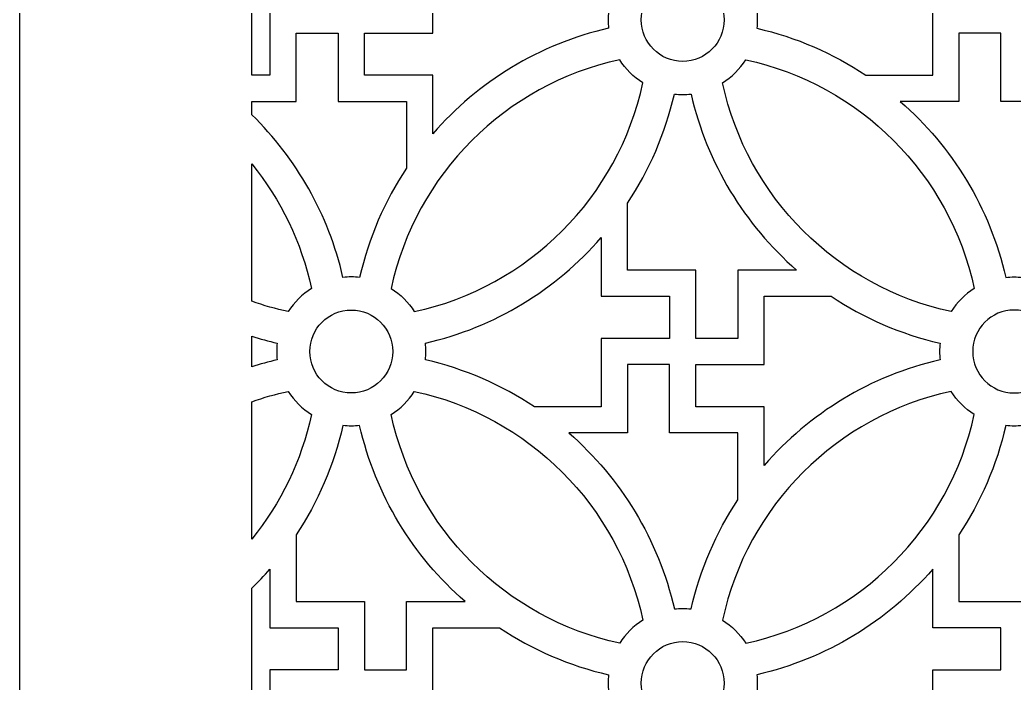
# Model space of a CAD drawing. Header units: centimetres. Extents: x -9.1 to 7, y -12.9 to 14.2.
# Drawn here: x -9.125 to -5.43, y 5.551 to 8.014 of the extents above; entities that cross this region are included whole.
import ezdxf

# ---------------------------------------------------------------- set-up
doc = ezdxf.new("R2010")
doc.units = ezdxf.units.CM
doc.header["$MEASUREMENT"] = 0
doc.layers.add('layer 1', color=7, linetype='Continuous')

msp = doc.modelspace()

# ---------------------------------------------------------------- linework, layer by layer
at = {"layer": 'layer 1', "color": 177}
msp.add_open_spline([(-1.73551, 14.17218), (-4.19861, 14.17218), (-6.66171, 14.17218), (-9.1248, 14.17218), (-9.1248, 14.17218), (-9.1248, 5.93996), (-9.1248, -2.29226), (-9.1248, -10.52447), (-9.1248, -10.52447), (-9.12479, -10.52447), (-9.12476, -10.52447), (-9.12475, -10.52447), (-9.12475, -10.52447), (-9.12475, -11.32362), (-9.12475, -12.12276), (-9.12475, -12.9219), (-9.12475, -12.9219), (-8.83738, -12.9219), (-8.55002, -12.9219), (-8.26266, -12.9219), (-8.26266, -12.9219), (-8.26266, -12.79874), (-8.26266, -12.67559), (-8.26266, -12.55244), (-8.26266, -12.55244), (-7.95869, -12.55244), (-7.65473, -12.55244), (-7.35076, -12.55244), (-7.35076, -12.55244), (-7.35076, -12.31178), (-7.35076, -12.07112), (-7.35076, -11.83046), (-7.35076, -11.83046), (-7.22779, -11.82801), (-7.10482, -11.82557), (-6.98184, -11.8231), (-6.98184, -11.8231), (-6.96001, -11.88537), (-6.93139, -11.93938), (-6.88388, -11.98704), (-6.88388, -11.98704), (-6.83735, -12.03371), (-6.78926, -12.06255), (-6.7328, -12.07569), (-6.7328, -12.07569), (-6.65806, -12.09307), (-6.57913, -12.0855), (-6.51912, -12.03316), (-6.51912, -12.03316), (-6.46106, -11.9825), (-6.42756, -11.90135), (-6.41553, -11.82395), (-6.41553, -11.82395), (-6.38118, -11.82742), (-6.35195, -11.82662), (-6.32439, -11.82267), (-6.32439, -11.82267), (-6.18686, -11.80299), (-6.12191, -11.71597), (-6.1103, -11.58474), (-6.1103, -11.58474), (-6.10745, -11.5526), (-6.10971, -11.52084), (-6.11993, -11.4929), (-6.11993, -11.4929), (-6.11777, -11.49344), (-6.11561, -11.49398), (-6.11345, -11.49452), (-6.11345, -11.49452), (-6.06492, -11.5113), (-6.01638, -11.52808), (-5.96786, -11.54486), (-5.96786, -11.54486), (-5.93874, -11.84222), (-5.70911, -12.07376), (-5.43013, -12.07376), (-5.43013, -12.07376), (-5.15115, -12.07376), (-4.92151, -11.84222), (-4.8924, -11.54486), (-4.8924, -11.54486), (-4.84387, -11.52808), (-4.79534, -11.5113), (-4.74681, -11.49452), (-4.74681, -11.49452), (-4.74465, -11.49398), (-4.74249, -11.49344), (-4.74032, -11.4929), (-4.74032, -11.4929), (-4.75054, -11.52084), (-4.75281, -11.5526), (-4.74995, -11.58474), (-4.74995, -11.58474), (-4.73835, -11.71597), (-4.67339, -11.80299), (-4.53587, -11.82267), (-4.53587, -11.82267), (-4.50831, -11.82662), (-4.47908, -11.82742), (-4.44473, -11.82395), (-4.44473, -11.82395), (-4.4327, -11.90135), (-4.3992, -11.9825), (-4.34113, -12.03316), (-4.34113, -12.03316), (-4.28112, -12.0855), (-4.20221, -12.09307), (-4.12746, -12.07569), (-4.12746, -12.07569), (-4.07098, -12.06255), (-4.02291, -12.03371), (-3.97639, -11.98704), (-3.97639, -11.98704), (-3.92886, -11.93938), (-3.90025, -11.88537), (-3.87841, -11.8231), (-3.87841, -11.8231), (-3.75544, -11.82557), (-3.63247, -11.82801), (-3.50949, -11.83046), (-3.50949, -11.83046), (-3.50949, -12.07112), (-3.50949, -12.31178), (-3.50949, -12.55244), (-3.50949, -12.55244), (-3.20553, -12.55244), (-2.90157, -12.55244), (-2.59759, -12.55244), (-2.59759, -12.55244), (-2.59759, -12.67559), (-2.59759, -12.79874), (-2.59759, -12.9219), (-2.59759, -12.9219), (-2.31023, -12.9219), (-2.02287, -12.9219), (-1.73551, -12.9219), (-1.73551, -12.9219), (-1.73551, -12.12276), (-1.73551, -11.32362), (-1.73551, -10.52447), (-1.73551, -10.52447), (-1.73551, -2.29226), (-1.73551, 5.93996), (-1.73551, 14.17218)], degree=3, knots=[0, 0, 0, 0, 0.027027, 0.027027, 0.027027, 0.027027, 0.0540541, 0.0540541, 0.0540541, 0.0540541, 0.0810811, 0.0810811, 0.0810811, 0.0810811, 0.1081081, 0.1081081, 0.1081081, 0.1081081, 0.1351351, 0.1351351, 0.1351351, 0.1351351, 0.1621622, 0.1621622, 0.1621622, 0.1621622, 0.1891892, 0.1891892, 0.1891892, 0.1891892, 0.2162162, 0.2162162, 0.2162162, 0.2162162, 0.2432432, 0.2432432, 0.2432432, 0.2432432, 0.2702703, 0.2702703, 0.2702703, 0.2702703, 0.2972973, 0.2972973, 0.2972973, 0.2972973, 0.3243243, 0.3243243, 0.3243243, 0.3243243, 0.3513514, 0.3513514, 0.3513514, 0.3513514, 0.3783784, 0.3783784, 0.3783784, 0.3783784, 0.4054054, 0.4054054, 0.4054054, 0.4054054, 0.4324324, 0.4324324, 0.4324324, 0.4324324, 0.4594595, 0.4594595, 0.4594595, 0.4594595, 0.4864865, 0.4864865, 0.4864865, 0.4864865, 0.5135135, 0.5135135, 0.5135135, 0.5135135, 0.5405405, 0.5405405, 0.5405405, 0.5405405, 0.5675676, 0.5675676, 0.5675676, 0.5675676, 0.5945946, 0.5945946, 0.5945946, 0.5945946, 0.6216216, 0.6216216, 0.6216216, 0.6216216, 0.6486486, 0.6486486, 0.6486486, 0.6486486, 0.6756757, 0.6756757, 0.6756757, 0.6756757, 0.7027027, 0.7027027, 0.7027027, 0.7027027, 0.7297297, 0.7297297, 0.7297297, 0.7297297, 0.7567568, 0.7567568, 0.7567568, 0.7567568, 0.7837838, 0.7837838, 0.7837838, 0.7837838, 0.8108108, 0.8108108, 0.8108108, 0.8108108, 0.8378378, 0.8378378, 0.8378378, 0.8378378, 0.8648649, 0.8648649, 0.8648649, 0.8648649, 0.8918919, 0.8918919, 0.8918919, 0.8918919, 0.9189189, 0.9189189, 0.9189189, 0.9189189, 0.9459459, 0.9459459, 0.9459459, 0.9459459, 1, 1, 1, 1], dxfattribs=at)
at = {"layer": 'layer 1', "color": 7}
for points, knots in [([(-8.26272, 8.36669), (-8.26272, 8.18093), (-8.26272, 7.99517), (-8.26272, 7.80941), (-8.26272, 7.80941), (-8.24045, 7.80941), (-8.21818, 7.80941), (-8.19592, 7.80941), (-8.19592, 7.80941), (-8.19592, 7.89401), (-8.19592, 7.97864), (-8.19592, 8.06324), (-8.19592, 8.06324), (-8.1113, 8.06324), (-8.02669, 8.06324), (-7.94207, 8.06324), (-7.94207, 8.06324), (-7.94207, 8.11531), (-7.94207, 8.16739), (-7.94207, 8.21946), (-7.94207, 8.21946), (-8.02669, 8.21946), (-8.1113, 8.21946), (-8.19592, 8.21946), (-8.19592, 8.21946), (-8.19592, 8.29215), (-8.19592, 8.36486), (-8.19592, 8.43755), (-8.19592, 8.43755), (-8.21725, 8.41306), (-8.23953, 8.38943), (-8.26272, 8.36669)], [0, 0, 0, 0, 0.1111111, 0.1111111, 0.1111111, 0.1111111, 0.2222222, 0.2222222, 0.2222222, 0.2222222, 0.3333333, 0.3333333, 0.3333333, 0.3333333, 0.4444444, 0.4444444, 0.4444444, 0.4444444, 0.5555556, 0.5555556, 0.5555556, 0.5555556, 0.6666667, 0.6666667, 0.6666667, 0.6666667, 0.7777778, 0.7777778, 0.7777778, 0.7777778, 1, 1, 1, 1]), ([(-5.73281, 8.43755), (-5.73281, 8.36486), (-5.73281, 8.29215), (-5.73281, 8.21946), (-5.73281, 8.21946), (-5.64821, 8.21946), (-5.56358, 8.21946), (-5.47898, 8.21946), (-5.47898, 8.21946), (-5.47898, 8.16739), (-5.47898, 8.11531), (-5.47898, 8.06324), (-5.47898, 8.06324), (-5.56358, 8.06324), (-5.64821, 8.06324), (-5.73281, 8.06324), (-5.73281, 8.06324), (-5.73281, 7.97864), (-5.73281, 7.89401), (-5.73281, 7.80941), (-5.73281, 7.80941), (-5.81566, 7.80941), (-5.89852, 7.80941), (-5.98138, 7.80941), (-5.98138, 7.80941), (-6.10294, 7.89014), (-6.23965, 7.94991), (-6.38635, 7.98343), (-6.38635, 7.98343), (-6.38521, 7.99361), (-6.38461, 8.00396), (-6.38461, 8.01444), (-6.38461, 8.01444), (-6.38461, 8.02491), (-6.38521, 8.03525), (-6.38635, 8.04543), (-6.38635, 8.04543), (-6.1282, 8.10443), (-5.90093, 8.24454), (-5.73281, 8.43755)], [0, 0, 0, 0, 0.0909091, 0.0909091, 0.0909091, 0.0909091, 0.1818182, 0.1818182, 0.1818182, 0.1818182, 0.2727273, 0.2727273, 0.2727273, 0.2727273, 0.3636364, 0.3636364, 0.3636364, 0.3636364, 0.4545455, 0.4545455, 0.4545455, 0.4545455, 0.5454545, 0.5454545, 0.5454545, 0.5454545, 0.6363636, 0.6363636, 0.6363636, 0.6363636, 0.7272727, 0.7272727, 0.7272727, 0.7272727, 0.8181818, 0.8181818, 0.8181818, 0.8181818, 1, 1, 1, 1]), ([(-6.9388, 8.01444), (-6.9388, 8.02491), (-6.9382, 8.03525), (-6.93706, 8.04543), (-6.93706, 8.04543), (-7.08377, 8.07896), (-7.22046, 8.13871), (-7.34203, 8.21946), (-7.34203, 8.21946), (-7.42488, 8.21946), (-7.50774, 8.21946), (-7.5906, 8.21946), (-7.5906, 8.21946), (-7.5906, 8.13484), (-7.5906, 8.05023), (-7.5906, 7.96561), (-7.5906, 7.96561), (-7.67522, 7.96561), (-7.75983, 7.96561), (-7.84445, 7.96561), (-7.84445, 7.96561), (-7.84445, 7.91355), (-7.84445, 7.86148), (-7.84445, 7.80941), (-7.84445, 7.80941), (-7.79238, 7.80941), (-7.7403, 7.80941), (-7.68823, 7.80941), (-7.68823, 7.80941), (-7.68823, 7.80941), (-7.68823, 7.80941), (-7.68823, 7.80941), (-7.68823, 7.80941), (-7.65568, 7.80941), (-7.62314, 7.80941), (-7.59059, 7.80941), (-7.59059, 7.80941), (-7.59059, 7.7367), (-7.59059, 7.66401), (-7.59059, 7.5913), (-7.59059, 7.5913), (-7.42249, 7.78431), (-7.19522, 7.92444), (-6.93706, 7.98343), (-6.93706, 7.98343), (-6.9382, 7.99361), (-6.9388, 8.00396), (-6.9388, 8.01444)], [0, 0, 0, 0, 0.0769231, 0.0769231, 0.0769231, 0.0769231, 0.1538462, 0.1538462, 0.1538462, 0.1538462, 0.2307692, 0.2307692, 0.2307692, 0.2307692, 0.3076923, 0.3076923, 0.3076923, 0.3076923, 0.3846154, 0.3846154, 0.3846154, 0.3846154, 0.4615385, 0.4615385, 0.4615385, 0.4615385, 0.5384615, 0.5384615, 0.5384615, 0.5384615, 0.6153846, 0.6153846, 0.6153846, 0.6153846, 0.6923077, 0.6923077, 0.6923077, 0.6923077, 0.7692308, 0.7692308, 0.7692308, 0.7692308, 0.8461538, 0.8461538, 0.8461538, 0.8461538, 1, 1, 1, 1]), ([(-6.66171, 8.16838), (-6.74671, 8.16838), (-6.81565, 8.09944), (-6.81565, 8.01444), (-6.81565, 8.01444), (-6.81565, 7.92942), (-6.74671, 7.86049), (-6.66171, 7.86049), (-6.66171, 7.86049), (-6.5767, 7.86049), (-6.50775, 7.92942), (-6.50775, 8.01444), (-6.50775, 8.01444), (-6.50775, 8.09944), (-6.5767, 8.16838), (-6.66171, 8.16838)], [0, 0, 0, 0, 0.2, 0.2, 0.2, 0.2, 0.4, 0.4, 0.4, 0.4, 0.6, 0.6, 0.6, 0.6, 1, 1, 1, 1]), ([(-8.26272, 7.71177), (-8.26272, 7.69524), (-8.26272, 7.67871), (-8.26272, 7.66218), (-8.26272, 7.66218), (-8.09744, 7.50011), (-7.97765, 7.29181), (-7.92427, 7.05824), (-7.92427, 7.05824), (-7.9141, 7.05938), (-7.90374, 7.05999), (-7.89326, 7.05999), (-7.89326, 7.05999), (-7.88277, 7.05999), (-7.87242, 7.05938), (-7.86224, 7.05824), (-7.86224, 7.05824), (-7.82872, 7.20493), (-7.76896, 7.34163), (-7.68823, 7.46319), (-7.68823, 7.46319), (-7.68823, 7.54606), (-7.68823, 7.62892), (-7.68823, 7.71177), (-7.68823, 7.71177), (-7.77284, 7.71177), (-7.85746, 7.71177), (-7.94207, 7.71177), (-7.94207, 7.71177), (-7.94207, 7.79638), (-7.94207, 7.881), (-7.94207, 7.96561), (-7.94207, 7.96561), (-7.99414, 7.96561), (-8.04621, 7.96561), (-8.09828, 7.96561), (-8.09828, 7.96561), (-8.09828, 7.881), (-8.09828, 7.79638), (-8.09828, 7.71177), (-8.09828, 7.71177), (-8.15309, 7.71177), (-8.20791, 7.71177), (-8.26272, 7.71177)], [0, 0, 0, 0, 0.0833333, 0.0833333, 0.0833333, 0.0833333, 0.1666667, 0.1666667, 0.1666667, 0.1666667, 0.25, 0.25, 0.25, 0.25, 0.3333333, 0.3333333, 0.3333333, 0.3333333, 0.4166667, 0.4166667, 0.4166667, 0.4166667, 0.5, 0.5, 0.5, 0.5, 0.5833333, 0.5833333, 0.5833333, 0.5833333, 0.6666667, 0.6666667, 0.6666667, 0.6666667, 0.75, 0.75, 0.75, 0.75, 0.8333333, 0.8333333, 0.8333333, 0.8333333, 1, 1, 1, 1]), ([(-5.85328, 7.71177), (-5.78058, 7.71177), (-5.70788, 7.71177), (-5.63518, 7.71177), (-5.63518, 7.71177), (-5.63518, 7.79638), (-5.63518, 7.881), (-5.63518, 7.96561), (-5.63518, 7.96561), (-5.5831, 7.96561), (-5.53105, 7.96561), (-5.47898, 7.96561), (-5.47898, 7.96561), (-5.47898, 7.881), (-5.47898, 7.79638), (-5.47898, 7.71177), (-5.47898, 7.71177), (-5.39435, 7.71177), (-5.30975, 7.71177), (-5.22512, 7.71177), (-5.22512, 7.71177), (-5.22512, 7.62892), (-5.22512, 7.54606), (-5.22512, 7.46319), (-5.22512, 7.46319), (-5.30585, 7.34163), (-5.36561, 7.20493), (-5.39913, 7.05824), (-5.39913, 7.05824), (-5.40933, 7.05938), (-5.41967, 7.05999), (-5.43015, 7.05999), (-5.43015, 7.05999), (-5.44065, 7.05999), (-5.45099, 7.05938), (-5.46117, 7.05824), (-5.46117, 7.05824), (-5.52017, 7.3164), (-5.66028, 7.54367), (-5.85328, 7.71177)], [0, 0, 0, 0, 0.0909091, 0.0909091, 0.0909091, 0.0909091, 0.1818182, 0.1818182, 0.1818182, 0.1818182, 0.2727273, 0.2727273, 0.2727273, 0.2727273, 0.3636364, 0.3636364, 0.3636364, 0.3636364, 0.4545455, 0.4545455, 0.4545455, 0.4545455, 0.5454545, 0.5454545, 0.5454545, 0.5454545, 0.6363636, 0.6363636, 0.6363636, 0.6363636, 0.7272727, 0.7272727, 0.7272727, 0.7272727, 0.8181818, 0.8181818, 0.8181818, 0.8181818, 1, 1, 1, 1]), ([(-6.89592, 7.86634), (-6.87394, 7.83165), (-6.84447, 7.80218), (-6.80979, 7.78021), (-6.80979, 7.78021), (-6.90106, 7.35617), (-7.23499, 7.02225), (-7.65904, 6.93098), (-7.65904, 6.93098), (-7.68102, 6.96565), (-7.71047, 6.99511), (-7.74514, 7.01708), (-7.74514, 7.01708), (-7.65388, 7.44115), (-7.31997, 7.77506), (-6.89592, 7.86634)], [0, 0, 0, 0, 0.2, 0.2, 0.2, 0.2, 0.4, 0.4, 0.4, 0.4, 0.6, 0.6, 0.6, 0.6, 1, 1, 1, 1]), ([(-6.4275, 7.86634), (-6.44947, 7.83165), (-6.47894, 7.80218), (-6.51363, 7.78021), (-6.51363, 7.78021), (-6.42235, 7.35617), (-6.08843, 7.02225), (-5.66437, 6.93098), (-5.66437, 6.93098), (-5.6424, 6.96565), (-5.61294, 6.99511), (-5.57827, 7.01708), (-5.57827, 7.01708), (-5.66953, 7.44115), (-6.00345, 7.77506), (-6.4275, 7.86634)], [0, 0, 0, 0, 0.2, 0.2, 0.2, 0.2, 0.4, 0.4, 0.4, 0.4, 0.6, 0.6, 0.6, 0.6, 1, 1, 1, 1]), ([(-6.86674, 7.33409), (-6.86674, 7.25123), (-6.86674, 7.16839), (-6.86674, 7.08553), (-6.86674, 7.08553), (-6.78212, 7.08553), (-6.69751, 7.08553), (-6.61289, 7.08553), (-6.61289, 7.08553), (-6.61289, 7.00093), (-6.61289, 6.91631), (-6.61289, 6.8317), (-6.61289, 6.8317), (-6.56082, 6.8317), (-6.50874, 6.8317), (-6.45669, 6.8317), (-6.45669, 6.8317), (-6.45669, 6.88377), (-6.45669, 6.93584), (-6.45669, 6.98791), (-6.45669, 6.98791), (-6.45669, 6.98791), (-6.45669, 6.98791), (-6.45669, 6.98791), (-6.45669, 6.98791), (-6.45669, 7.02045), (-6.45669, 7.053), (-6.45669, 7.08554), (-6.45669, 7.08554), (-6.38399, 7.08554), (-6.31129, 7.08554), (-6.2386, 7.08554), (-6.2386, 7.08554), (-6.4316, 7.25365), (-6.57172, 7.48092), (-6.63071, 7.73907), (-6.63071, 7.73907), (-6.64089, 7.73794), (-6.65124, 7.73733), (-6.66171, 7.73733), (-6.66171, 7.73733), (-6.67219, 7.73733), (-6.68252, 7.73794), (-6.6927, 7.73907), (-6.6927, 7.73907), (-6.72622, 7.59237), (-6.78599, 7.45565), (-6.86674, 7.33409)], [0, 0, 0, 0, 0.0769231, 0.0769231, 0.0769231, 0.0769231, 0.1538462, 0.1538462, 0.1538462, 0.1538462, 0.2307692, 0.2307692, 0.2307692, 0.2307692, 0.3076923, 0.3076923, 0.3076923, 0.3076923, 0.3846154, 0.3846154, 0.3846154, 0.3846154, 0.4615385, 0.4615385, 0.4615385, 0.4615385, 0.5384615, 0.5384615, 0.5384615, 0.5384615, 0.6153846, 0.6153846, 0.6153846, 0.6153846, 0.6923077, 0.6923077, 0.6923077, 0.6923077, 0.7692308, 0.7692308, 0.7692308, 0.7692308, 0.8461538, 0.8461538, 0.8461538, 0.8461538, 1, 1, 1, 1]), ([(-8.26272, 7.47931), (-8.26272, 7.30931), (-8.26272, 7.1393), (-8.26272, 6.96928), (-8.26272, 6.96928), (-8.21885, 6.95377), (-8.17369, 6.94093), (-8.12747, 6.93098), (-8.12747, 6.93098), (-8.1055, 6.96565), (-8.07604, 6.99511), (-8.04136, 7.01708), (-8.04136, 7.01708), (-8.07847, 7.18947), (-8.15567, 7.34696), (-8.26272, 7.47931)], [0, 0, 0, 0, 0.2, 0.2, 0.2, 0.2, 0.4, 0.4, 0.4, 0.4, 0.6, 0.6, 0.6, 0.6, 1, 1, 1, 1]), ([(-7.21291, 6.57786), (-7.13006, 6.57786), (-7.04721, 6.57786), (-6.96436, 6.57786), (-6.96436, 6.57786), (-6.96436, 6.66247), (-6.96436, 6.74708), (-6.96436, 6.8317), (-6.96436, 6.8317), (-6.87975, 6.8317), (-6.79513, 6.8317), (-6.71052, 6.8317), (-6.71052, 6.8317), (-6.71052, 6.88377), (-6.71052, 6.93584), (-6.71052, 6.98791), (-6.71052, 6.98791), (-6.79513, 6.98791), (-6.87975, 6.98791), (-6.96436, 6.98791), (-6.96436, 6.98791), (-6.96436, 7.0606), (-6.96436, 7.13329), (-6.96436, 7.20599), (-6.96436, 7.20599), (-7.13248, 7.01299), (-7.35975, 6.87287), (-7.61789, 6.81389), (-7.61789, 6.81389), (-7.61676, 6.80371), (-7.61616, 6.79337), (-7.61616, 6.78289), (-7.61616, 6.78289), (-7.61616, 6.77241), (-7.61676, 6.76206), (-7.61789, 6.75188), (-7.61789, 6.75188), (-7.47119, 6.71836), (-7.33448, 6.65859), (-7.21291, 6.57786)], [0, 0, 0, 0, 0.0909091, 0.0909091, 0.0909091, 0.0909091, 0.1818182, 0.1818182, 0.1818182, 0.1818182, 0.2727273, 0.2727273, 0.2727273, 0.2727273, 0.3636364, 0.3636364, 0.3636364, 0.3636364, 0.4545455, 0.4545455, 0.4545455, 0.4545455, 0.5454545, 0.5454545, 0.5454545, 0.5454545, 0.6363636, 0.6363636, 0.6363636, 0.6363636, 0.7272727, 0.7272727, 0.7272727, 0.7272727, 0.8181818, 0.8181818, 0.8181818, 0.8181818, 1, 1, 1, 1]), ([(-6.11049, 6.98791), (-6.19334, 6.98791), (-6.2762, 6.98791), (-6.35905, 6.98791), (-6.35905, 6.98791), (-6.35905, 6.90329), (-6.35905, 6.81868), (-6.35905, 6.73406), (-6.35905, 6.73406), (-6.44366, 6.73406), (-6.52828, 6.73406), (-6.61289, 6.73406), (-6.61289, 6.73406), (-6.61289, 6.68199), (-6.61289, 6.62992), (-6.61289, 6.57786), (-6.61289, 6.57786), (-6.56082, 6.57786), (-6.50874, 6.57786), (-6.45669, 6.57786), (-6.45669, 6.57786), (-6.45669, 6.57786), (-6.45669, 6.57786), (-6.45669, 6.57787), (-6.45669, 6.57787), (-6.42414, 6.57787), (-6.39158, 6.57787), (-6.35905, 6.57787), (-6.35905, 6.57787), (-6.35905, 6.50516), (-6.35905, 6.43247), (-6.35905, 6.35978), (-6.35905, 6.35978), (-6.19093, 6.55277), (-5.96366, 6.69289), (-5.70552, 6.75188), (-5.70552, 6.75188), (-5.70665, 6.76206), (-5.70725, 6.77241), (-5.70725, 6.78289), (-5.70725, 6.78289), (-5.70725, 6.79337), (-5.70665, 6.80371), (-5.70552, 6.81389), (-5.70552, 6.81389), (-5.85223, 6.84742), (-5.98892, 6.90717), (-6.11049, 6.98791)], [0, 0, 0, 0, 0.0769231, 0.0769231, 0.0769231, 0.0769231, 0.1538462, 0.1538462, 0.1538462, 0.1538462, 0.2307692, 0.2307692, 0.2307692, 0.2307692, 0.3076923, 0.3076923, 0.3076923, 0.3076923, 0.3846154, 0.3846154, 0.3846154, 0.3846154, 0.4615385, 0.4615385, 0.4615385, 0.4615385, 0.5384615, 0.5384615, 0.5384615, 0.5384615, 0.6153846, 0.6153846, 0.6153846, 0.6153846, 0.6923077, 0.6923077, 0.6923077, 0.6923077, 0.7692308, 0.7692308, 0.7692308, 0.7692308, 0.8461538, 0.8461538, 0.8461538, 0.8461538, 1, 1, 1, 1]), ([(-7.89326, 6.62893), (-7.80824, 6.62893), (-7.73932, 6.69787), (-7.73932, 6.78289), (-7.73932, 6.78289), (-7.73932, 6.86789), (-7.80824, 6.93683), (-7.89326, 6.93683), (-7.89326, 6.93683), (-7.97826, 6.93683), (-8.0472, 6.86789), (-8.0472, 6.78289), (-8.0472, 6.78289), (-8.0472, 6.69787), (-7.97826, 6.62893), (-7.89326, 6.62893)], [0, 0, 0, 0, 0.2, 0.2, 0.2, 0.2, 0.4, 0.4, 0.4, 0.4, 0.6, 0.6, 0.6, 0.6, 1, 1, 1, 1]), ([(-5.43015, 6.62893), (-5.51517, 6.62893), (-5.58409, 6.69787), (-5.58409, 6.78289), (-5.58409, 6.78289), (-5.58409, 6.86789), (-5.51517, 6.93683), (-5.43015, 6.93683), (-5.43015, 6.93683), (-5.34515, 6.93683), (-5.27621, 6.86789), (-5.27621, 6.78289), (-5.27621, 6.78289), (-5.27621, 6.69787), (-5.34515, 6.62893), (-5.43015, 6.62893)], [0, 0, 0, 0, 0.2, 0.2, 0.2, 0.2, 0.4, 0.4, 0.4, 0.4, 0.6, 0.6, 0.6, 0.6, 1, 1, 1, 1]), ([(-8.26272, 6.83939), (-8.26272, 6.80172), (-8.26272, 6.76405), (-8.26272, 6.72638), (-8.26272, 6.72638), (-8.23186, 6.73608), (-8.20047, 6.74459), (-8.16862, 6.75188), (-8.16862, 6.75188), (-8.16976, 6.76206), (-8.17036, 6.77241), (-8.17036, 6.78289), (-8.17036, 6.78289), (-8.17036, 6.79337), (-8.16976, 6.80371), (-8.16862, 6.81389), (-8.16862, 6.81389), (-8.20047, 6.82117), (-8.23186, 6.8297), (-8.26272, 6.83939)], [0, 0, 0, 0, 0.1666667, 0.1666667, 0.1666667, 0.1666667, 0.3333333, 0.3333333, 0.3333333, 0.3333333, 0.5, 0.5, 0.5, 0.5, 0.6666667, 0.6666667, 0.6666667, 0.6666667, 1, 1, 1, 1]), ([(-6.66171, 5.82843), (-6.67219, 5.82843), (-6.68252, 5.82783), (-6.6927, 5.8267), (-6.6927, 5.8267), (-6.75169, 6.08484), (-6.89181, 6.31211), (-7.08481, 6.48023), (-7.08481, 6.48023), (-7.01211, 6.48023), (-6.93942, 6.48023), (-6.86674, 6.48023), (-6.86674, 6.48023), (-6.86674, 6.56483), (-6.86674, 6.64945), (-6.86674, 6.73406), (-6.86674, 6.73406), (-6.81466, 6.73406), (-6.76259, 6.73406), (-6.71052, 6.73406), (-6.71052, 6.73406), (-6.71052, 6.64946), (-6.71052, 6.56483), (-6.71052, 6.48023), (-6.71052, 6.48023), (-6.6259, 6.48023), (-6.54129, 6.48023), (-6.45668, 6.48023), (-6.45668, 6.48023), (-6.45668, 6.39738), (-6.45668, 6.31453), (-6.45668, 6.23168), (-6.45668, 6.23168), (-6.53742, 6.11011), (-6.59719, 5.97341), (-6.63071, 5.8267), (-6.63071, 5.8267), (-6.64089, 5.82783), (-6.65124, 5.82843), (-6.66171, 5.82843)], [0, 0, 0, 0, 0.0909091, 0.0909091, 0.0909091, 0.0909091, 0.1818182, 0.1818182, 0.1818182, 0.1818182, 0.2727273, 0.2727273, 0.2727273, 0.2727273, 0.3636364, 0.3636364, 0.3636364, 0.3636364, 0.4545455, 0.4545455, 0.4545455, 0.4545455, 0.5454545, 0.5454545, 0.5454545, 0.5454545, 0.6363636, 0.6363636, 0.6363636, 0.6363636, 0.7272727, 0.7272727, 0.7272727, 0.7272727, 0.8181818, 0.8181818, 0.8181818, 0.8181818, 1, 1, 1, 1]), ([(-8.26272, 6.59649), (-8.26272, 6.42648), (-8.26272, 6.25646), (-8.26272, 6.08646), (-8.26272, 6.08646), (-8.15567, 6.21881), (-8.07847, 6.37629), (-8.04136, 6.54868), (-8.04136, 6.54868), (-8.07604, 6.57065), (-8.1055, 6.60011), (-8.12747, 6.63478), (-8.12747, 6.63478), (-8.17369, 6.62484), (-8.21885, 6.612), (-8.26272, 6.59649)], [0, 0, 0, 0, 0.2, 0.2, 0.2, 0.2, 0.4, 0.4, 0.4, 0.4, 0.6, 0.6, 0.6, 0.6, 1, 1, 1, 1]), ([(-6.89592, 5.69942), (-6.87394, 5.73411), (-6.84447, 5.76358), (-6.80979, 5.78555), (-6.80979, 5.78555), (-6.90106, 6.20961), (-7.23499, 6.54351), (-7.65904, 6.63478), (-7.65904, 6.63478), (-7.68102, 6.60011), (-7.71047, 6.57065), (-7.74514, 6.54868), (-7.74514, 6.54868), (-7.65388, 6.12463), (-7.31997, 5.7907), (-6.89592, 5.69942)], [0, 0, 0, 0, 0.2, 0.2, 0.2, 0.2, 0.4, 0.4, 0.4, 0.4, 0.6, 0.6, 0.6, 0.6, 1, 1, 1, 1]), ([(-6.4275, 5.69942), (-6.44947, 5.73411), (-6.47894, 5.76358), (-6.51363, 5.78555), (-6.51363, 5.78555), (-6.42235, 6.20961), (-6.08843, 6.54351), (-5.66437, 6.63478), (-5.66437, 6.63478), (-5.6424, 6.60011), (-5.61294, 6.57065), (-5.57827, 6.54868), (-5.57827, 6.54868), (-5.66953, 6.12463), (-6.00345, 5.7907), (-6.4275, 5.69942)], [0, 0, 0, 0, 0.2, 0.2, 0.2, 0.2, 0.4, 0.4, 0.4, 0.4, 0.6, 0.6, 0.6, 0.6, 1, 1, 1, 1]), ([(-7.47014, 5.85399), (-7.54283, 5.85399), (-7.61553, 5.85399), (-7.68823, 5.85399), (-7.68823, 5.85399), (-7.68823, 5.82144), (-7.68823, 5.7889), (-7.68823, 5.75635), (-7.68823, 5.75635), (-7.68823, 5.75635), (-7.68823, 5.75635), (-7.68823, 5.75635), (-7.68823, 5.75635), (-7.68823, 5.70428), (-7.68823, 5.65222), (-7.68823, 5.60015), (-7.68823, 5.60015), (-7.7403, 5.60015), (-7.79238, 5.60015), (-7.84445, 5.60015), (-7.84445, 5.60015), (-7.84445, 5.68476), (-7.84445, 5.76938), (-7.84445, 5.85399), (-7.84445, 5.85399), (-7.92905, 5.85399), (-8.01366, 5.85399), (-8.09828, 5.85399), (-8.09828, 5.85399), (-8.09828, 5.93684), (-8.09828, 6.01971), (-8.09828, 6.10256), (-8.09828, 6.10256), (-8.01755, 6.22413), (-7.9578, 6.36083), (-7.92427, 6.50753), (-7.92427, 6.50753), (-7.9141, 6.50639), (-7.90374, 6.50579), (-7.89326, 6.50579), (-7.89326, 6.50579), (-7.88277, 6.50579), (-7.87242, 6.50639), (-7.86224, 6.50753), (-7.86224, 6.50753), (-7.80325, 6.24938), (-7.66313, 6.02211), (-7.47014, 5.85399)], [0, 0, 0, 0, 0.0769231, 0.0769231, 0.0769231, 0.0769231, 0.1538462, 0.1538462, 0.1538462, 0.1538462, 0.2307692, 0.2307692, 0.2307692, 0.2307692, 0.3076923, 0.3076923, 0.3076923, 0.3076923, 0.3846154, 0.3846154, 0.3846154, 0.3846154, 0.4615385, 0.4615385, 0.4615385, 0.4615385, 0.5384615, 0.5384615, 0.5384615, 0.5384615, 0.6153846, 0.6153846, 0.6153846, 0.6153846, 0.6923077, 0.6923077, 0.6923077, 0.6923077, 0.7692308, 0.7692308, 0.7692308, 0.7692308, 0.8461538, 0.8461538, 0.8461538, 0.8461538, 1, 1, 1, 1]), ([(-5.00703, 5.85399), (-5.07974, 5.85399), (-5.15244, 5.85399), (-5.22513, 5.85399), (-5.22513, 5.85399), (-5.22513, 5.82144), (-5.22513, 5.7889), (-5.22513, 5.75635), (-5.22513, 5.75635), (-5.22513, 5.75635), (-5.22513, 5.75635), (-5.22513, 5.75635), (-5.22513, 5.75635), (-5.22513, 5.70428), (-5.22513, 5.65222), (-5.22513, 5.60015), (-5.22513, 5.60015), (-5.2772, 5.60015), (-5.32927, 5.60015), (-5.38134, 5.60015), (-5.38134, 5.60015), (-5.38134, 5.68476), (-5.38134, 5.76938), (-5.38134, 5.85399), (-5.38134, 5.85399), (-5.46596, 5.85399), (-5.55057, 5.85399), (-5.63517, 5.85399), (-5.63517, 5.85399), (-5.63518, 5.93684), (-5.63518, 6.01971), (-5.63518, 6.10256), (-5.63518, 6.10256), (-5.55445, 6.22413), (-5.49469, 6.36083), (-5.46117, 6.50753), (-5.46117, 6.50753), (-5.45099, 6.50639), (-5.44065, 6.50579), (-5.43015, 6.50579), (-5.43015, 6.50579), (-5.41967, 6.50579), (-5.40933, 6.50639), (-5.39913, 6.50753), (-5.39913, 6.50753), (-5.34015, 6.24938), (-5.20003, 6.02211), (-5.00703, 5.85399)], [0, 0, 0, 0, 0.0769231, 0.0769231, 0.0769231, 0.0769231, 0.1538462, 0.1538462, 0.1538462, 0.1538462, 0.2307692, 0.2307692, 0.2307692, 0.2307692, 0.3076923, 0.3076923, 0.3076923, 0.3076923, 0.3846154, 0.3846154, 0.3846154, 0.3846154, 0.4615385, 0.4615385, 0.4615385, 0.4615385, 0.5384615, 0.5384615, 0.5384615, 0.5384615, 0.6153846, 0.6153846, 0.6153846, 0.6153846, 0.6923077, 0.6923077, 0.6923077, 0.6923077, 0.7692308, 0.7692308, 0.7692308, 0.7692308, 0.8461538, 0.8461538, 0.8461538, 0.8461538, 1, 1, 1, 1]), ([(-8.26272, 5.90359), (-8.26272, 5.71783), (-8.26272, 5.53207), (-8.26272, 5.3463), (-8.26272, 5.3463), (-8.24045, 5.3463), (-8.21818, 5.3463), (-8.19592, 5.3463), (-8.19592, 5.3463), (-8.19592, 5.43092), (-8.19592, 5.51553), (-8.19592, 5.60015), (-8.19592, 5.60015), (-8.1113, 5.60015), (-8.02669, 5.60015), (-7.94207, 5.60015), (-7.94207, 5.60015), (-7.94207, 5.65222), (-7.94207, 5.70428), (-7.94207, 5.75635), (-7.94207, 5.75635), (-8.02669, 5.75635), (-8.1113, 5.75635), (-8.19592, 5.75635), (-8.19592, 5.75635), (-8.19592, 5.82906), (-8.19592, 5.90176), (-8.19592, 5.97446), (-8.19592, 5.97446), (-8.21725, 5.94996), (-8.23953, 5.92633), (-8.26272, 5.90359)], [0, 0, 0, 0, 0.1111111, 0.1111111, 0.1111111, 0.1111111, 0.2222222, 0.2222222, 0.2222222, 0.2222222, 0.3333333, 0.3333333, 0.3333333, 0.3333333, 0.4444444, 0.4444444, 0.4444444, 0.4444444, 0.5555556, 0.5555556, 0.5555556, 0.5555556, 0.6666667, 0.6666667, 0.6666667, 0.6666667, 0.7777778, 0.7777778, 0.7777778, 0.7777778, 1, 1, 1, 1]), ([(-5.73281, 5.97446), (-5.73281, 5.90176), (-5.73281, 5.82906), (-5.73281, 5.75635), (-5.73281, 5.75635), (-5.64821, 5.75635), (-5.56358, 5.75635), (-5.47898, 5.75635), (-5.47898, 5.75635), (-5.47898, 5.70428), (-5.47898, 5.65222), (-5.47898, 5.60015), (-5.47898, 5.60015), (-5.56358, 5.60015), (-5.64821, 5.60015), (-5.73281, 5.60015), (-5.73281, 5.60015), (-5.73281, 5.51553), (-5.73281, 5.43092), (-5.73281, 5.3463), (-5.73281, 5.3463), (-5.81566, 5.3463), (-5.89852, 5.3463), (-5.98138, 5.3463), (-5.98138, 5.3463), (-6.10294, 5.42705), (-6.23965, 5.4868), (-6.38635, 5.52034), (-6.38635, 5.52034), (-6.38521, 5.53052), (-6.38461, 5.54085), (-6.38461, 5.55133), (-6.38461, 5.55133), (-6.38461, 5.56181), (-6.38521, 5.57216), (-6.38635, 5.58234), (-6.38635, 5.58234), (-6.1282, 5.64133), (-5.90093, 5.78145), (-5.73281, 5.97446)], [0, 0, 0, 0, 0.0909091, 0.0909091, 0.0909091, 0.0909091, 0.1818182, 0.1818182, 0.1818182, 0.1818182, 0.2727273, 0.2727273, 0.2727273, 0.2727273, 0.3636364, 0.3636364, 0.3636364, 0.3636364, 0.4545455, 0.4545455, 0.4545455, 0.4545455, 0.5454545, 0.5454545, 0.5454545, 0.5454545, 0.6363636, 0.6363636, 0.6363636, 0.6363636, 0.7272727, 0.7272727, 0.7272727, 0.7272727, 0.8181818, 0.8181818, 0.8181818, 0.8181818, 1, 1, 1, 1]), ([(-6.9388, 5.55133), (-6.9388, 5.56181), (-6.9382, 5.57216), (-6.93706, 5.58234), (-6.93706, 5.58234), (-7.08377, 5.61586), (-7.22046, 5.67562), (-7.34203, 5.75635), (-7.34203, 5.75635), (-7.42488, 5.75635), (-7.50774, 5.75635), (-7.5906, 5.75635), (-7.5906, 5.75635), (-7.5906, 5.67175), (-7.5906, 5.58712), (-7.5906, 5.50252), (-7.5906, 5.50252), (-7.67522, 5.50252), (-7.75983, 5.50252), (-7.84445, 5.50252), (-7.84445, 5.50252), (-7.84445, 5.45045), (-7.84445, 5.39837), (-7.84445, 5.3463), (-7.84445, 5.3463), (-7.79238, 5.3463), (-7.7403, 5.3463), (-7.68823, 5.3463), (-7.68823, 5.3463), (-7.68823, 5.3463), (-7.68823, 5.3463), (-7.68823, 5.34631), (-7.68823, 5.34631), (-7.65568, 5.34631), (-7.62314, 5.34631), (-7.59059, 5.34631), (-7.59059, 5.34631), (-7.59059, 5.27361), (-7.59059, 5.2009), (-7.59059, 5.12821), (-7.59059, 5.12821), (-7.42249, 5.32122), (-7.19522, 5.46135), (-6.93706, 5.52034), (-6.93706, 5.52034), (-6.9382, 5.53052), (-6.9388, 5.54085), (-6.9388, 5.55133)], [0, 0, 0, 0, 0.0769231, 0.0769231, 0.0769231, 0.0769231, 0.1538462, 0.1538462, 0.1538462, 0.1538462, 0.2307692, 0.2307692, 0.2307692, 0.2307692, 0.3076923, 0.3076923, 0.3076923, 0.3076923, 0.3846154, 0.3846154, 0.3846154, 0.3846154, 0.4615385, 0.4615385, 0.4615385, 0.4615385, 0.5384615, 0.5384615, 0.5384615, 0.5384615, 0.6153846, 0.6153846, 0.6153846, 0.6153846, 0.6923077, 0.6923077, 0.6923077, 0.6923077, 0.7692308, 0.7692308, 0.7692308, 0.7692308, 0.8461538, 0.8461538, 0.8461538, 0.8461538, 1, 1, 1, 1]), ([(-6.50775, 5.55133), (-6.50775, 5.63635), (-6.5767, 5.70527), (-6.66171, 5.70527), (-6.66171, 5.70527), (-6.74671, 5.70527), (-6.81565, 5.63635), (-6.81565, 5.55133), (-6.81565, 5.55133), (-6.81565, 5.46633), (-6.74671, 5.39739), (-6.66171, 5.39739), (-6.66171, 5.39739), (-6.5767, 5.39739), (-6.50775, 5.46633), (-6.50775, 5.55133)], [0, 0, 0, 0, 0.2, 0.2, 0.2, 0.2, 0.4, 0.4, 0.4, 0.4, 0.6, 0.6, 0.6, 0.6, 1, 1, 1, 1])]:
    msp.add_open_spline(points, degree=3, knots=knots, dxfattribs=at)

doc.saveas('drawing.dxf')
